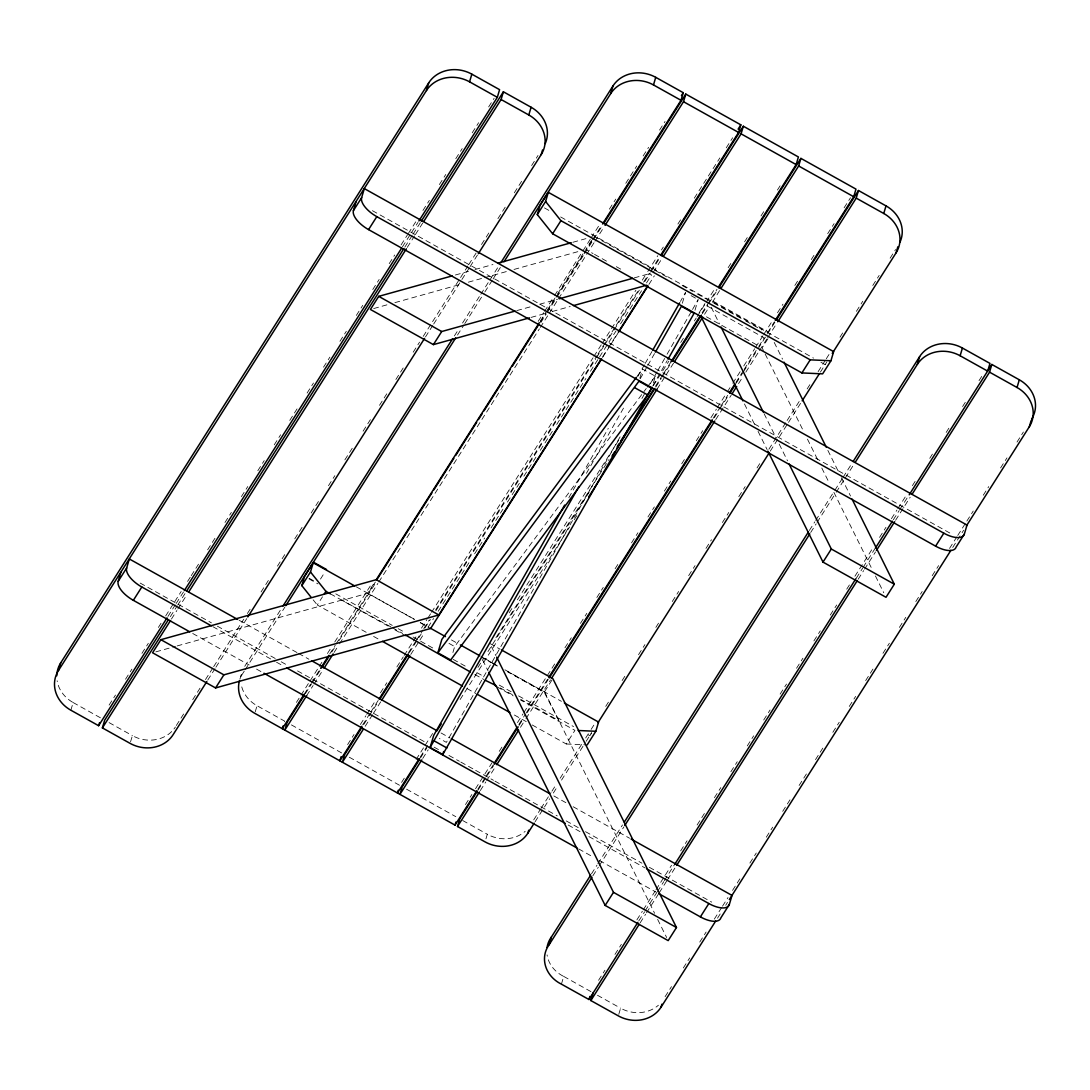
<?xml version="1.0" encoding="UTF-8"?>
<svg xmlns="http://www.w3.org/2000/svg" width="1090" height="1090" viewBox="0 0 1090 1090"><rect width="100%" height="100%" fill="white"/><g stroke="black" fill="none" stroke-linecap="round" stroke-linejoin="round"><path stroke-width="0.75" stroke-dasharray="5 3.75" d="M70.864 710.217L73.139 702.546A31.992 28.422 16.5 0 1 57.116 680.787M130.555 741.813L132.394 735.627A31.937 28.381 16.5 0 0 173.174 729.959M239.923 679.165L241.721 673.075A31.733 28.204 16.5 0 0 240.999 676.699M255.237 711.811L257.036 705.721A31.733 28.204 16.5 0 1 241.149 684.139M284.367 721.771L284.572 721.09L257.036 705.721M452.909 652.515L454.666 646.561L646.247 388.503M485.949 838.837L487.312 834.259A31.733 28.204 16.5 0 0 525.189 831.329M639.844 378.175L642.541 369.047L655.376 376.214L652.678 385.329M682.34 303.224L685.501 292.529L680.46 301.385M694.984 310.282L698.145 299.587L692.273 309.928M719.577 290.608L712.37 302.38L694.058 292.161M561.418 984.147L563.707 976.408A30.016 26.664 16.5 0 1 547.057 954.908M767.782 332.573L774.377 321.768M618.779 1014.34L620.605 1008.182A31.665 28.136 16.5 0 0 658.401 1005.239M568.844 497.694L608.288 428.329M637.664 376.663L644.381 364.85M645.212 363.379L651.929 351.566M586.434 473.332L625.101 405.33M640.239 378.72L646.97 366.894M647.801 365.409L654.531 353.582M620.101 436.858L446.369 742.385L439.352 738.461M641.915 398.477L645.266 392.577M650.308 383.721L657.025 371.908M657.856 370.437L666.249 355.681M667.094 354.195L691.428 311.399M652.883 385.778L667.175 360.64M109.095 705.107L115.486 695.038M125.527 679.22L131.904 669.151M141.945 653.332L148.335 643.277M158.363 627.458L162.015 621.709M165.666 615.945L173.882 603.015M174.795 601.571L181.172 591.502M187.562 581.433L190.3 577.128M191.213 575.683L198.516 564.184M207.631 549.81L214.934 538.297M224.976 522.478L231.353 512.423M241.394 496.604L247.784 486.535M257.812 470.717L264.202 460.648M274.244 444.829L280.62 434.774M289.749 420.386L297.052 408.886M307.08 393.068L313.47 382.999M323.512 367.18L329.889 357.125M339.93 341.306L346.32 331.237M356.348 315.419L362.738 305.35M372.766 289.531L379.156 279.476M389.198 263.657L394.675 255.019M401.052 244.964L407.442 234.895M408.355 233.451L416.571 220.521M422.947 210.452L429.337 200.383M439.379 184.564L445.756 174.495M455.797 158.677L462.187 148.621M472.215 132.803L478.605 122.734M488.647 106.915L494.111 98.291M167.955 616.422L175.258 604.923M176.171 603.492L183.474 591.979M402.428 246.871L410.644 233.928M411.557 232.497L417.947 222.428M170.367 616.627L176.757 606.571M177.67 605.127L184.973 593.628M404.853 247.076L412.143 235.576M413.056 234.132L420.358 222.633M171.43 619.079L176.88 610.495M177.793 609.065L186.881 594.745M407.279 247.362L414.568 235.876M415.481 234.445L422.77 222.959M176.321 725.504L183.611 714.018M192.726 699.657L200.015 688.172M205.479 679.561L212.768 668.075M213.681 666.644L243.738 619.256M247.389 613.506L251.94 606.34M261.055 591.979L268.344 580.493M277.446 566.132L284.735 554.646M294.763 538.855L302.053 527.356M311.154 513.009L318.444 501.523M328.472 485.718L334.848 475.676M344.862 459.871L353.065 446.955M363.093 431.163L370.382 419.677M379.483 405.317L386.773 393.831M395.888 379.47L403.177 367.984M413.192 352.193L419.568 342.137M423.22 336.388L459.653 278.958M460.566 277.528L467.855 266.042M468.768 264.597L476.058 253.112M481.521 244.501L488.81 233.015M497.926 218.654L505.201 207.168M514.317 192.807L521.606 181.322M531.634 165.53L538.01 155.475M207.74 680.119L215.03 668.633M215.943 667.189L246.912 618.371M425.481 336.946L432.771 325.46M433.684 324.03L461.016 280.947M461.915 279.517L469.204 268.031M470.117 266.587L477.406 255.101M244.732 666.344L282.106 607.443M454.38 335.924L458.018 330.188M462.582 322.994L479.9 295.703M480.813 294.273L499.043 265.538M244.283 671.113L242.471 673.961A31.733 28.204 16.5 0 0 240.727 677.217M245.182 669.696L284.899 607.103M457.5 335.066L463.89 324.997M464.79 323.567L483.946 293.373M484.859 291.943L492.162 280.443M493.075 278.999L500.365 267.5M320.487 579.062L324.806 572.236M366.185 632.295L317.285 604.991L322.477 596.802M390.86 626.859L342.165 600.413L367.616 593.314L373.666 583.777M296.425 702.396L300.077 696.646M300.99 695.202L309.206 682.258M310.119 680.828L318.321 667.884M319.234 666.44L321.972 662.134M327.45 653.496L331.101 647.746M334.753 641.996L372.153 583.041M538.201 321.332L543.678 312.707M544.591 311.277L553.72 296.889M554.633 295.458L581.992 252.308M582.905 250.877L590.208 239.378M591.121 237.933L600.249 223.559M609.365 209.171L615.755 199.116M625.796 183.297L636.737 166.034M643.127 155.965L648.605 147.341M659.545 130.091L665.023 121.467M540.245 321.237L546.621 311.195M547.534 309.751L556.649 295.404M557.549 293.959L583.055 253.766M591.611 240.291L585.793 249.46L593.069 253.561M304.205 694.194L310.596 684.125M311.508 682.681L320.637 668.306M329.752 653.918L335.229 645.294M336.142 643.863L375.369 582.033M540.517 321.754L545.981 313.13M546.894 311.699L555.11 298.755M556.023 297.311L583.395 254.174M584.308 252.73L591.597 241.231M592.51 239.8L601.639 225.412M305.323 693.731L311.699 683.662M312.612 682.217L320.828 669.274M331.782 652.024L335.42 646.275M339.072 640.525L376.486 581.569M540.708 322.735L546.185 314.111M547.098 312.666L556.213 298.292M557.126 296.848L583.586 255.155M584.499 253.711L592.715 240.767M593.628 239.337L602.743 224.949M306.712 695.583L313.103 685.515M314.015 684.084L323.13 669.696M334.085 652.447L338.649 645.253M339.562 643.822L377.876 583.423M378.789 581.992L539.359 328.908M540.272 327.463L548.488 314.533M549.401 313.089L557.617 300.145M558.53 298.715L594.105 242.634M595.017 241.19L604.146 226.815M347.615 744.593L353.991 734.524M360.381 724.469L365.858 715.83M366.771 714.4L375.887 700.025M380.451 692.831L386.841 682.762M396.883 666.944L403.259 656.875M404.172 655.444L412.388 642.5M413.301 641.07L416.952 635.307M421.517 628.126L426.98 619.488M427.893 618.057L430.632 613.738M431.545 612.308L593.042 357.793M593.941 356.348L601.244 344.849M602.157 343.404L635.92 290.199M642.296 280.144L646.861 272.95M647.773 271.505L657.815 255.687M661.466 249.937L663.292 247.062M677.885 224.063L681.536 218.3M694.303 198.176L719.85 157.914M726.24 147.845L732.63 137.776M362.684 724.904L369.973 713.405M370.886 711.961L378.189 700.461M408.287 653.033L415.576 641.533M416.489 640.089L422.879 630.034M423.792 628.589L429.256 619.965M435.646 609.909L597.075 355.49M597.988 354.046L615.305 326.741M616.218 325.297L638.113 290.798M643.591 282.174L649.054 273.549L651.561 274.953L646.084 283.577M650.784 270.824L659.436 257.185M363.801 724.428L368.366 717.234M369.278 715.789L378.394 701.415M409.418 652.529L421.271 633.835M424.923 628.085L430.4 619.447M435.877 610.822L595.535 359.182M596.448 357.752L603.751 346.239M604.664 344.808L639.326 290.158M644.803 281.533L650.28 272.909M651.193 271.465L660.322 257.09M365.191 726.294L372.48 714.795M373.393 713.364L380.683 701.865M410.78 654.422L418.996 641.492M419.909 640.048L424.46 632.868M428.111 627.118L433.588 618.493M438.153 611.299L469.15 562.426M474.627 553.802L484.655 537.997M491.045 527.928L502.899 509.248M507.463 502.068L519.317 483.374M523.881 476.194L536.648 456.07M540.286 450.32L553.066 430.196M556.704 424.446L585.889 378.448M590.453 371.254L598.655 358.324M599.568 356.88L615.986 331.006M620.551 323.825L641.533 290.757M653.292 272.228L661.943 258.589M602.797 356.525L607.362 349.345M608.274 347.914L617.376 333.554M602.525 357.534L609.801 346.075M610.713 344.644L617.989 333.172M648.918 284.422L654.368 275.825M699.126 312.721L704.944 303.551M404.267 778.165L399.703 785.359L348.991 757.046M416.121 759.471L424.337 746.541M425.25 745.097L433.466 732.153M509.194 612.812L512.831 607.048M517.396 599.868L619.583 438.82M653.346 385.615L668.851 361.171M680.705 342.478L685.269 335.284M694.398 320.91L696.224 318.021M697.137 316.591L705.339 303.647M706.252 302.216L715.381 287.828M728.147 267.704L731.799 261.941M744.579 241.816L749.143 234.623M760.997 215.929L765.562 208.749M777.415 190.055L781.98 182.861M420.25 757.032L427.539 745.533M495.95 637.732L609.038 459.49M655.553 386.187L662.843 374.688M663.756 373.243L671.058 361.744M702.069 312.871L717.002 289.327M420.454 758L426.844 747.931M477.938 667.407L483.401 658.782M487.966 651.588L590.153 490.541M655.839 387.005L661.317 378.38M662.23 376.936L671.358 362.561M702.369 313.675L707.846 305.05M708.759 303.606L717.888 289.231M422.756 758.436L428.22 749.811M460.144 699.507L569.593 527.015M574.144 519.821L577.795 514.071M657.147 389.021L665.35 376.077M666.263 374.647L673.552 363.147M704.562 314.274L709.127 307.08M465.484 804.556L471.875 794.487M475.512 788.738L491.944 762.85M499.234 751.351L503.798 744.157M517.491 722.588L522.968 713.964M523.868 712.533L554.892 663.633M564.933 647.814L571.323 637.759M580.439 623.371L586.829 613.316M596.857 597.497L603.247 587.428M615.114 568.735L619.679 561.541M631.532 542.847L637.923 532.778M647.951 516.973L654.341 506.905M664.382 491.086L670.759 481.017M681.713 463.768L685.365 458.004M696.306 440.755L702.696 430.686M710.912 417.743L716.389 409.118M717.288 407.687L726.417 393.299M727.33 391.869L731.894 384.675M732.807 383.244L740.11 371.731M743.748 365.981L754.702 348.732M755.615 347.288L762.918 335.788M763.831 334.344L772.946 319.97M777.511 312.776L782.988 304.151M794.842 285.457L799.406 278.263M811.273 259.57L815.824 252.39M827.692 233.696L834.082 223.627M844.11 207.809L850.5 197.74M477.815 789.174L485.118 777.674M486.031 776.244L493.32 764.744M518.854 724.496L525.244 714.427M526.157 712.996L548.038 678.498M713.119 418.328L720.408 406.829M721.321 405.385L727.711 395.329M735.913 382.386L743.216 370.886M744.129 369.456L757.809 347.887M758.722 346.457L764.185 337.832L706.62 305.691M478.019 790.141L493.538 765.698M519.072 725.422L523.636 718.242M527.288 712.492L548.27 679.411M714.318 417.702L718.882 410.521M719.795 409.077L728.924 394.703M736.213 383.203L742.603 373.134M743.516 371.69L757.209 350.122M758.122 348.691L775.453 321.359M480.322 790.563L485.799 781.925M486.712 780.495L495.841 766.12M520.475 727.289L525.039 720.095M525.952 718.664L550.586 679.833M715.721 419.568L731.226 395.125M738.529 383.625L742.181 377.862M745.832 372.112L758.599 351.988M759.512 350.544L766.815 339.045M767.728 337.6L776.843 323.226M767.946 338.731L762.142 347.887L764.403 352.452M552.031 679.942L544.21 692.273L507.572 671.822M532.192 724.959L566.269 743.993L574.934 730.355L520.502 699.971M533.719 819.884L540.095 809.829M541.008 808.399L551.036 792.594M551.949 791.163L556.5 783.969M560.151 778.233L582.019 743.748M585.671 737.998L590.221 730.818M591.134 729.387L594.786 723.637M605.727 706.402L610.277 699.221M622.131 680.542L626.682 673.361M638.536 654.681L644.912 644.626M655.853 627.39L660.417 620.196M672.257 601.53L678.648 591.475M688.662 575.67L695.052 565.615M705.993 548.379L711.457 539.754M722.398 522.519L728.774 512.464M738.802 496.659L745.178 486.603M757.032 467.923L761.583 460.743M768.886 449.244L786.203 421.953M787.116 420.522L799.869 400.398M807.159 388.912L811.723 381.732M818.1 371.676L825.389 360.177M826.302 358.746L829.953 352.996M839.981 337.192L844.532 330.011M856.386 311.331L862.762 301.276M872.79 285.471L879.167 275.416M890.108 258.18L895.585 249.555M535.108 821.751L549.687 798.766M553.339 793.016L557.889 785.836M561.541 780.099L585.235 742.74M586.148 741.309L591.625 732.684M770.276 451.11L778.478 438.18M779.391 436.749L787.593 423.819M788.506 422.375L801.259 402.264M820.402 372.099L826.779 362.044M591.638 732.984L589.908 735.709L585.439 733.229M591.502 873.812L596.966 865.201M597.879 863.757L622.485 824.966M809.339 530.489L814.802 521.865M815.715 520.434L833.945 491.699M834.858 490.268L842.148 478.769M843.061 477.338L852.176 462.964M592.865 875.801L598.328 867.177M599.241 865.746L623.848 826.956M810.701 532.465L816.165 523.854M817.078 522.41L835.308 493.675M836.221 492.244L844.423 479.314M845.336 477.883L853.538 464.953M598.56 980.292L604.95 970.223M614.978 954.404L621.368 944.349M636.873 919.892L642.351 911.267M643.264 909.837L655.131 891.143M656.03 889.699L671.549 865.256M680.664 850.881L687.054 840.812M697.096 824.994L704.385 813.494M714.427 797.676L720.817 787.607M730.845 771.788L737.235 761.719M747.277 745.901L753.653 735.845M763.695 720.027L770.085 709.958M780.113 694.139L786.503 684.07M796.545 668.252L802.921 658.197M813.876 640.934L820.266 630.865M830.294 615.046L836.684 604.991M846.726 589.172L850.364 583.423M854.928 576.229L873.185 547.466M879.562 537.397L885.952 527.342M891.429 518.704L896.906 510.079M897.819 508.649L906.934 494.26M912.412 485.636L916.976 478.442M929.743 458.318L933.394 452.568M946.175 432.43L949.812 426.681M962.593 406.543L966.244 400.793M979.011 380.669L982.662 374.919M638.754 920.941L644.626 911.812M645.144 910.886L656.998 892.192M657.393 891.675L663.783 881.606M664.301 880.679L674.342 864.861M856.29 578.204L862.68 568.135M863.198 567.209L875.052 548.515M893.309 519.753L899.168 510.624M899.686 509.698L908.815 495.31M640.116 922.903L645.593 914.265M646.506 912.834L658.374 894.141M659.287 892.696L666.576 881.197M667.489 879.753L675.705 866.823M858.171 579.226L863.648 570.601M864.561 569.157L875.515 551.908M895.585 520.271L910.177 497.258M665.091 996.696L671.467 986.641M683.321 967.961L689.711 957.892M699.739 942.087L706.116 932.032M714.318 919.102L721.621 907.602M722.52 906.172L727.997 897.547M732.562 890.367L739.851 878.867M749.879 863.062L756.256 853.007M766.284 837.202L772.674 827.147M782.702 811.341L789.991 799.842M799.106 785.468L806.396 773.982M815.511 759.607L822.814 748.122M832.842 732.303L839.218 722.248M849.246 706.443L855.636 696.387M865.664 680.582L872.954 669.083M882.982 653.278L889.358 643.223M899.386 627.418L905.776 617.362M915.804 601.557L922.181 591.502M932.209 575.697L938.599 565.628M949.54 548.393L956.829 536.893M957.742 535.462L965.944 522.532M966.857 521.088L973.234 511.033M983.262 495.228L988.739 486.603M1000.593 467.923L1006.969 457.868M1016.997 442.063L1023.374 432.008M717.506 918.189L722.071 910.995M725.708 905.259L727.534 902.384M952.715 547.48L963.655 530.231M637.473 375.887L642.541 369.047M647.269 387.141L655.376 376.214M455.402 274.993L468.455 271.356M474.981 269.543L492.939 264.543M572.89 242.266L585.943 238.642M373.666 308.552L388.353 304.451M394.88 302.639L460.157 284.449M468.305 282.187L482.993 278.086M484.628 277.637L507.477 271.274M514.003 269.448L579.267 251.272M516.769 310.609L531.457 306.522M539.618 304.246L557.562 299.246M634.257 277.882L650.58 273.345M531.103 317.394L545.763 313.321M552.276 311.508L570.193 306.508M155.843 651.861L175.49 646.384M177.139 645.934L342.505 599.868M566.269 743.993L585.562 744.851M712.928 301.085L768 331.823M544.441 207.904L551.812 212.019M560.669 216.965L813.535 358.119M820.92 362.248L825.348 364.714M594.105 236.367L661.18 273.808M662.543 274.557L666.63 276.846M682.177 285.526L692.572 291.33M713.827 303.184L744.307 320.215M745.764 321.019L761.733 329.943M691.115 295.663L696.742 298.81M706.456 316.809L759.212 346.252M372.426 210.683L951.366 533.882M489.86 643.468L500.106 649.19M356.321 586.842L414.282 619.202M420.222 622.526L427.648 626.668M451.423 639.939L458.863 644.095M484.123 658.197L494.533 664.001M504.929 669.805L561.405 701.333M367.616 593.314L414.5 619.488M420.358 622.758L430.618 628.494M480.949 656.589L491.209 662.311M492.666 663.129L497.067 665.581M507.327 671.317L543.951 691.755L558.938 720.694L520.843 699.426M481.208 657.093L491.454 662.829M492.925 663.646L498.784 666.917M448.971 643.373L454.666 646.561M309.124 578.259L316.427 582.332M309.029 578.913L317.939 583.886M335.774 593.846L392.25 625.374M398.191 628.685L405.63 632.84M413.056 636.982L433.861 648.605M453.181 659.382L468.046 667.68M476.957 672.666L484.382 676.808M499.247 685.106L511.142 691.741M518.567 695.897L573.558 726.58M392.318 627.677L402.578 633.399M500.324 687.967L513.513 695.325M330.365 593.818L389.048 626.587M394.907 629.856L405.153 635.579M474.831 674.478L483.728 679.438M497.054 686.877L513.172 695.883M373.598 636.424L379.524 639.735M466.97 688.553L475.867 693.513M514.398 715.026L526.252 721.648M239.119 620.251L297.025 652.569M298.51 653.401L308.892 659.205M441.028 732.971L449.938 737.944M553.87 795.959L567.236 803.425M573.163 806.736L629.584 838.237M140.174 583.068L211.419 622.84M217.36 626.164L275.252 658.483M281.193 661.794L287.133 665.104M297.529 670.909L425.195 742.181M434.093 747.154L438.548 749.634M448.944 755.438L459.34 761.242M460.825 762.074L474.177 769.526M475.662 770.357L493.47 780.304M494.955 781.135L557.303 815.933M566.214 820.906L579.58 828.373M585.521 831.684L641.928 863.171M649.354 867.313L711.702 902.125M212.863 626.668L275.034 661.371M276.519 662.202L283.918 666.331M568.176 825.021L580.016 831.629M588.9 836.589L645.171 867.994M192.726 633.481L249.133 664.968M256.559 669.11L262.486 672.421M578.667 848.919L592.02 856.386M599.446 860.528L655.853 892.015M291.411 724.904L342.137 753.217M406.556 789.187L455.824 816.683M462.678 820.511L487.312 834.259M73.139 702.546L100.893 718.051M109.055 722.602L132.394 735.627M563.707 976.408L591.257 991.791M597.47 995.265L620.605 1008.182M594.527 254.379L607.62 261.764M616.341 266.682L622.172 269.966M313.157 599.827L317.285 604.991M774.213 342.41L782.525 359.141M827.855 450.374L838.428 471.67M841.453 477.747L850.513 495.991M765.153 353.978L802.921 430.005M807.458 439.134L818.031 460.416M821.805 468.032L829.367 483.238M833.891 492.353L872.422 569.92M875.447 575.997L883.758 592.728M711.211 307.23L719.523 323.962M764.09 413.682L776.175 438.017M779.2 444.093L787.511 460.825M744.456 403.954L755.029 425.25M758.054 431.327L767.115 449.584M544.55 691.728L654.627 913.311M657.638 919.374L666.671 937.577M491.358 646.493L495.882 655.608M482.72 660.145L488.02 670.813M175.422 726.948A31.937 28.381 16.5 0 1 173.978 728.992"/><path stroke-width="1.5" d="M167.042 617.867L98.618 725.708L70.864 710.217A31.992 28.422 16.5 0 1 58.451 670.527L60.727 662.856L428.724 82.867A31.992 28.422 16.5 0 1 471.834 74.161L499.588 89.666L497.326 97.323L418.86 220.998M189.755 631.819L133.348 600.331A20.56 9.142 32.4 0 1 118.197 581.338L120.867 572.291M118.197 581.338L126.658 567.999L129.329 558.966L237.634 619.42M98.618 725.708L99.531 722.643M206.828 681.55L173.119 734.674A31.937 28.381 16.5 0 1 130.091 743.366L102.392 727.902L104.681 720.163L168.555 619.502M188.638 592.074L406.366 248.806M353.419 210.615L361.648 197.644L364.319 188.597L967.021 525.067L964.337 534.1L956.107 547.071A20.56 9.142 32.4 0 1 935.601 546.144L368.57 229.609A20.56 9.142 32.4 0 1 353.419 210.615L356.089 201.568M58.451 670.527L426.449 90.538L428.724 82.867M311.1 597.252L301.835 585.63L304.56 576.419L313.225 562.781L354.836 586.011M301.835 585.63L310.486 571.991L313.225 562.781M426.449 90.538A31.992 28.422 16.5 0 1 469.558 81.832L471.834 74.161M283.127 725.926L282.31 728.692L304.205 694.194M423.683 221.529L501.1 99.517L503.389 91.778L531.089 107.242A31.937 28.381 16.5 0 1 545.232 143.58M478.319 253.67L541.185 154.603A31.937 28.381 16.5 0 0 528.8 114.981L531.089 107.242M341.116 756.678L339.876 760.834L361.771 726.335M541.185 154.603L542.561 149.957M537.302 214.566L540.013 205.424L548.311 192.331L833.646 351.62L830.948 360.763L822.637 373.856L801.899 372.93L552.63 233.764L537.302 214.566L545.613 201.473L548.311 192.331M437.867 652.801L638.944 381.214L651.779 388.367L647.624 394.921L450.701 659.968L437.867 652.801L441.845 639.394L636.465 377.249M398.272 790.196L397.455 792.975L419.337 758.476M504.016 261.75L610.727 93.577L612.975 85.96A31.733 28.204 16.5 0 1 655.73 77.335L683.267 92.705L681.018 100.307L602.552 223.981M652.038 387.25L442.772 754.539L430.128 747.481L433.725 735.328L564.647 505.079M442.772 754.539L443.671 751.5M610.727 93.577A31.733 28.204 16.5 0 1 653.482 84.938L655.73 77.335M239.473 680.691A31.733 28.204 16.5 0 0 254.774 713.323L455.02 825.116L455.92 822.064M534.195 823.195L527.819 833.25A31.733 28.204 16.5 0 1 485.05 841.875L457.514 826.506L459.776 818.89L477.107 791.572M605.059 225.371L683.512 101.711L685.774 94.094L740.832 124.846L738.584 132.449L661.167 254.46L663.674 255.864L741.091 133.852L743.339 126.236L798.411 156.974L796.15 164.59L718.732 286.602L721.239 287.992L798.657 165.98L800.905 158.377L855.977 189.115L853.715 196.731L775.29 320.324M527.819 833.25L528.718 830.199M587.169 744.92L595.821 731.281L598.56 722.071L564.375 702.996M637.841 922.385L588.968 999.516L561.418 984.147A30.016 26.664 16.5 0 1 549.115 944.744L551.404 937.019L590.589 875.256M588.968 999.516L589.881 996.437M715.68 921.064L660.99 1007.269A31.665 28.136 16.5 0 1 618.33 1015.88L590.848 1000.552L593.137 992.84M777.756 321.782L856.222 198.121L858.47 190.505L886.006 205.887A31.733 28.204 16.5 0 1 900.068 241.994M832.256 353.419L896.062 252.866A31.733 28.204 16.5 0 0 883.758 213.49L886.006 205.887M660.99 1007.269L661.903 1004.19M896.062 252.866L897.86 246.776M658.823 893.677L700.38 916.881A20.56 9.142 32.4 0 0 720.899 917.794L729.346 904.455L732.03 895.421L631.069 839.055M917.33 364.401L919.619 356.662A31.746 28.217 16.5 0 1 962.416 348.037L989.965 363.406L987.676 371.131L960.126 355.762A31.746 28.217 16.5 0 0 917.33 364.401L855.364 462.078M960.126 355.762L962.416 348.037M912.003 494.383L989.557 372.167L991.832 364.455L1019.314 379.797A31.665 28.136 16.5 0 1 1031.59 419.078M966.394 525.925L1029.301 426.776A31.665 28.136 16.5 0 0 1017.025 387.495L1019.314 379.797M1029.301 426.776L1031.126 420.617M652.774 350.094L679.629 302.87M430.128 747.481L578.872 486.644M655.376 352.111L681.427 306.276L694.071 313.334L668.02 359.169M133.348 600.331L141.809 586.992A20.56 9.142 32.4 0 1 126.658 567.999M368.57 229.609L376.799 216.638A20.56 9.142 32.4 0 1 361.648 197.644M184.374 590.548L401.529 248.316M186.799 590.753L403.94 248.52M421.271 221.188L503.389 91.778M102.392 727.902L170.53 620.51M539.332 322.681L376.268 579.689L160.884 639.68L152.573 652.774L215.575 687.94L405.507 635.034L470.39 671.999M452.146 275.906L378.72 296.357L370.409 309.451L433.411 344.617L529.481 317.858M247.825 616.94L424.569 338.391M215.575 687.94L223.872 674.846L438.82 614.978L600.985 359.4M433.411 344.617L441.709 331.524L515.134 311.072M283.019 606.013L452.554 338.799M500.869 262.663L612.975 85.96M285.798 605.686L455.675 337.941M552.63 233.764L560.928 220.684L545.613 201.473M324.207 594.077L325.937 591.352L310.486 571.991M681.441 95.579L683.267 92.705M320.637 668.306L328.839 655.363M377.195 579.158L431.94 492.871M433.766 489.996L453.835 458.359M455.661 455.484L476.643 422.416M478.469 419.541L482.121 413.791M483.946 410.916L510.406 369.21M512.232 366.335L538.692 324.629M304.41 695.161L287.065 722.479L284.817 730.096L306.712 695.583M321.741 667.843L329.044 656.344M603.656 223.518L685.774 94.094M324.043 668.265L333.172 653.877M738.107 129.151L740.832 124.846M379.102 699.031L407.374 654.463M361.975 727.303L344.644 754.621L342.383 762.237L363.365 729.169M380.219 698.54L408.505 653.959M661.221 255.646L743.339 126.236M381.595 700.42L409.867 655.867M618.289 332.123L647.446 286.18M601.612 358.978L430.618 628.494L405.153 635.579M618.902 331.741L648.005 285.866M436.668 731.158L441.232 723.978M617.24 446.559L619.066 443.685M620.891 440.81L653.728 389.062M671.058 361.744L700.243 315.746M419.541 759.43L402.21 786.762L399.948 794.365L421.844 759.866M612.049 456.029L614.787 451.71M616.613 448.835L654.927 388.449M672.271 361.131L701.456 315.105M718.8 287.787L800.905 158.377M588.736 496.822L657.147 389.021M674.465 361.703L702.737 317.149M485.214 680.269L495.936 685.515L605.168 905.436L668.184 940.615L676.481 927.522L552.862 678.634L501.577 650.008M455.02 825.116L476.902 790.618M494.233 763.3L517.028 727.371M548.951 677.054L712.206 419.759M729.537 392.455L735.001 383.83M494.438 764.253L518.172 726.867M549.183 677.98L712.492 420.577M729.837 393.258L735.314 384.634M776.366 319.929L858.47 190.505M457.514 826.506L479.423 791.994M496.754 764.676L518.649 730.164M551.499 678.402L714.808 420.999M732.139 393.681L736.704 386.5M801.899 372.93L810.211 359.836L830.948 360.763M598.001 722.629L769.363 452.554M802.172 400.834L819.489 373.543M624.311 822.105L808.426 531.92M853.089 461.533L919.619 356.662M549.115 944.744L591.952 877.232M624.761 825.512L809.788 533.909M605.168 905.436L613.479 892.342L496.645 657.12M852.026 499.043L894.318 584.199L886.02 597.293L823.005 562.113L831.316 549.019L789.01 463.863M674.737 864.356L855.895 578.708M875.447 548.011L892.397 521.197M909.21 494.806L991.832 364.455M590.848 1000.552L639.203 924.334M676.618 865.378L857.258 580.67M876.428 550.464L894.672 521.715M700.38 916.881L708.841 903.542A20.56 9.142 32.4 0 0 729.346 904.455M935.601 546.144L943.831 533.187A20.56 9.142 32.4 0 0 964.337 534.1M729.36 899.509L950.902 550.341M497.83 263.18L571.255 242.729M559.197 298.796L632.622 278.345M573.449 305.609L646.724 285.199M578.15 730.491L595.821 731.281M653.482 84.938L681.018 100.307M683.512 101.711L738.584 132.449M741.091 133.852L796.15 164.59M798.657 165.98L853.715 196.731M856.222 198.121L883.758 213.49M469.558 81.832L497.326 97.323M501.1 99.517L528.8 114.981M989.557 372.167L1017.025 387.495M560.928 220.684L810.211 359.836M376.799 216.638L943.831 533.187M634.789 387.754L647.624 394.921M378.72 296.357L441.709 331.524M831.316 549.019L894.318 584.199M313.402 562.181L326.537 569.511M430.618 628.331L445.483 636.628M460.348 644.926L479.668 655.703M325.937 591.352L330.365 593.818M382.495 641.397L462.528 686.073M477.352 694.344L509.957 712.547M311.863 660.867L436.572 730.491M451.423 738.775L549.414 793.479M434.283 740.941L446.927 747.999M141.809 586.992L211.378 625.837M286.874 667.979L565.22 823.359M646.656 868.825L708.841 903.542M263.971 673.252L577.182 848.102M160.884 639.68L223.872 674.846M613.479 892.342L676.481 927.522M376.268 579.689L438.82 614.978M784.037 362.18L826.343 447.336M721.035 327L763.327 412.156M700.638 315.759L742.944 400.916M767.864 451.096L823.005 562.113M488.77 672.339L495.582 686.06M56.775 675.786A31.992 28.422 16.5 0 1 60.727 662.856M547.071 947.36A30.016 26.664 16.5 0 1 551.404 937.019"/></g></svg>
